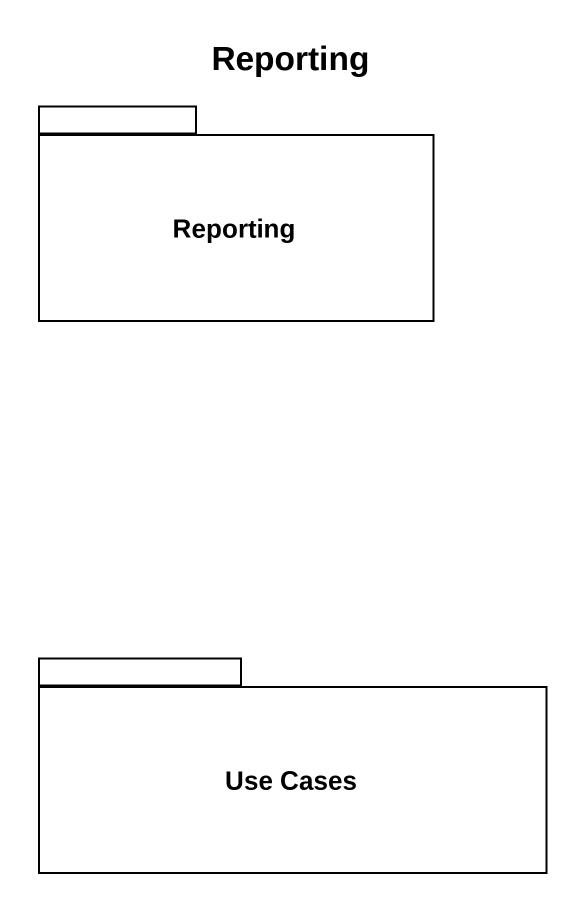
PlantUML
@startuml
title Reporting
package Reporting {
}
package "Use Cases" as Use_Cases {
}
@enduml
